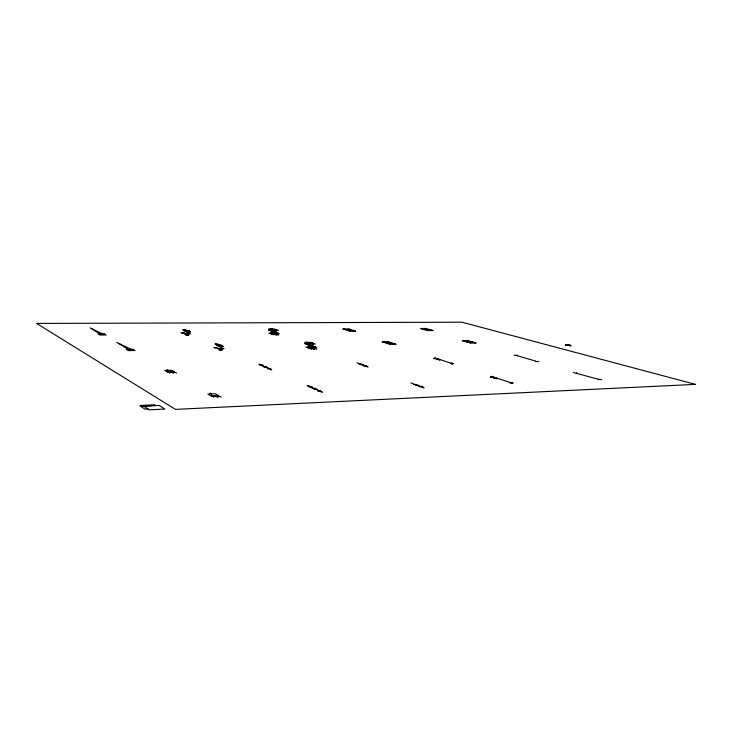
<?xml version="1.0" encoding="UTF-8"?>
<svg xmlns="http://www.w3.org/2000/svg" width="732" height="732" viewBox="0 0 732 732"><rect width="100%" height="100%" fill="white"/><g stroke="black" fill="none" stroke-linecap="round" stroke-linejoin="round"><path stroke-width="1.1" d="M598.337 379.798L598.419 379.268L573.403 372.551M169.513 373.164L169.632 372.423M576.551 372.927L576.688 372.432M492.572 376.76L491.886 376.953L494.768 377.474M535.668 361.599L538.889 361.507M187.099 334.268L187.932 334.131L184.922 333.938L187.95 334.103L186.084 333.765M514.093 355.331L517.268 355.249M189.542 331.12L189.021 331.212L189.579 331.084M496.781 378.755L498.153 378.581M439.255 359.961C442.586 359.595 435.43 359.073 439.539 359.787M436.345 359.009C439.593 358.589 432.484 358.158 436.72 358.836M276.833 334.423L272.67 334.405L268.964 333.179L274.097 333.133L276.87 334.195L271.499 334.14L278.855 334.936M495.939 377.858L495.271 378.078L497.065 378.536M184.995 333.865L185.782 333.765M270.886 329.217L274.985 329.308L278.444 330.461L273.42 330.498L270.776 329.501L275.937 329.537L268.818 328.769M438.129 359.293L436.848 359.147M435.266 358.332L433.911 358.204M222.153 349.942L220.222 350.271L218.923 349.695L222.153 349.942C212.005 347.636 224.065 348.771 220.204 349.072M223.233 346.373L221.339 346.693L220.067 346.135L223.233 346.373C213.351 344.113 225.145 345.284 221.32 345.531M216.992 347.645L215.071 347.965L213.808 347.398L218.914 348.496M218.163 344.159L215.034 343.912L220.048 344.982M188.7 335.018L186.816 335.302L185.681 334.789L188.7 335.018L184.199 333.014L181.207 332.786L184.199 333.014M190.329 331.962L188.481 332.227L187.365 331.733L190.329 331.962L185.891 330.013L182.954 329.793L185.891 330.013M452.943 363.813C454.243 363.713 447.838 363.502 452.852 363.813L434.588 357.866M510.396 382.534C507.34 383.348 518.036 383.44 510.396 382.534L491.154 376.294M148.065 409.023L144.927 409.179L139.913 405.848L143.015 405.711L149.282 409.801L164.837 409.06L159.082 405.427L143.692 406.123M438.532 359.238L439.566 359.531M187.346 330.745C186.276 330.654 192.168 331.184 187.749 330.745M435.613 358.287L436.629 358.579M211.045 395.82L218.502 395.509L215.3 393.779L207.879 394.081L211.045 395.82A4.063 0.86 3 0 0 216.379 396.534L218.026 397.421M493.643 378.343L495.637 378.27M490.266 377.245L492.261 377.172M188.755 331.23L186.788 331.02L188.655 331.23M167.399 371.911L174.362 371.71L171.691 370.273L164.764 370.465L167.399 371.911A3.733 0.714 2.7 0 0 172.221 372.542A3.733 0.714 2.7 0 0 174.362 371.71M433.49 358.653L435.403 358.607M436.382 359.595L438.303 359.549M451.113 363.218C450.363 363.163 456.054 363.786 451.214 363.218M221.037 348.761L223.992 348.707L216.324 345.321L219.28 345.303M308.895 348.286L314.275 348.194A3.065 0.503 4.2 0 1 313.049 348.789A3.065 0.503 4.2 0 1 308.895 348.286L306.013 347.197L311.375 347.105L314.275 348.194M466.43 341.853L471.884 341.771M389.854 344.324L395.884 344.223L388.189 341.725L382.205 341.817L389.854 344.324L388.189 341.725M470.539 343.043L476.001 342.96L467.812 340.59L462.368 340.673L470.539 343.043L467.812 340.59M307.202 343.015L312.436 342.942L315.272 343.985L310.029 344.067L307.202 343.015A2.974 0.476 4.2 0 1 308.41 342.466A2.974 0.476 4.2 0 1 312.436 342.942M349.786 331.203L355.596 331.157L348.771 328.942L343.006 328.979L349.786 331.203L348.771 328.942M427.708 330.59L433.015 330.544L425.704 328.439L420.442 328.476L427.708 330.59L425.704 328.439M187.84 334.002L190.649 333.975L183.942 331.01L186.66 330.965M424.057 329.528L429.345 329.492M311.914 388.28L315.245 388.344M313.131 388.82L316.471 388.884M314.339 389.378L317.679 389.442M186.797 334.268L184.995 334.012M413.653 384.492L416.709 384.556M415.63 385.242L418.686 385.316M360.785 364.756L363.658 364.838M262.733 366.485L265.835 366.567M263.758 366.942L266.86 367.016M264.764 367.409L267.885 367.491M359.11 364.115L361.974 364.197M310.514 345.98L313.204 346.071M307.98 345.019L310.661 345.111M309.343 345.531L312.024 345.614M271.535 331.413L274.079 331.505M272.469 331.761L275.012 331.852M273.585 332.182L276.129 332.273M490.513 376.696L491.968 376.852M493.88 377.794L495.335 377.95M598.419 379.268L601.667 379.661M420.442 328.476L433.015 330.544M462.368 340.673L476.001 342.96M343.006 328.979L355.596 331.157M382.205 341.817L395.884 344.223M304.805 342.109L307.047 342.613M314.458 348.624L316.791 349.155M174.179 372.295L176.659 372.991M516.984 355.67L535.906 361.151M218.438 396.213L221.265 397.037M270.95 328.641L273.439 329.556M275.937 330.48L276.275 330.599A4.236 0.631 3.9 0 1 276.312 331.157L271.169 332.456A4.291 0.65 3.9 0 0 271.188 333.023L271.535 333.152M307.001 341.945L308.41 342.466M312.656 344.022L313.04 344.168A4.502 0.723 4.2 0 1 313.214 344.809L308.145 346.346A4.566 0.741 4.2 0 0 308.309 347.005L308.694 347.151M270.73 330.681L276.659 332.886M307.266 344.296L314.001 346.803M356.96 362.816L364.875 365.771M410.972 382.946L420.278 386.414M274.079 334.112L276.659 335.082M313.058 348.789L314.531 349.347M261.699 365.378L268.827 368.525M310.514 386.954L318.969 390.687M90.027 327.872L102.755 333.938M116.708 342.366L131.184 349.329M166.914 369.651L168.232 370.365M170.885 371.81L173.594 373.274M210.02 393.075L211.594 393.926M118.794 343.509L127.954 349.384M91.848 328.86L99.689 333.966M310.158 342.064L310.46 342.567M310.935 348.688L311.256 349.228M273.365 334.497L273.558 334.963M213.561 396.424L213.598 397.32M218.502 395.509A4.063 0.86 3 0 1 216.379 396.534M695.4 384.382L175.451 409.38L36.6 323.425L461.993 322.199L695.4 384.382M154.397 404.805L140.91 405.418L142.017 406.141L155.523 405.528L154.397 404.805M320.525 390.623L317.413 390.751L322.419 392.215L320.525 390.623M421.659 386.359L418.887 386.478L424.066 387.832L421.659 386.359M312.061 386.889L308.968 387.008L307.202 385.49L312.061 386.889M366.192 365.735L363.557 365.808L368.095 366.97L366.192 365.735M270.291 368.489L267.354 368.571L271.728 369.806L270.291 368.489M263.154 365.341L260.244 365.414L258.899 364.143L263.154 365.341M566.824 344.818L565.424 344.836L570.841 345.861L566.824 344.818M569.652 345.138L565.269 345.22L570.978 345.486L569.652 345.138M132.803 349.31L126.334 349.411L128.539 350.619L135.036 350.509L132.803 349.31M315.254 346.785L312.747 346.822L316.736 347.828L315.254 346.785M308.511 344.278L306.022 344.315L304.613 343.308L308.511 344.278M104.273 333.929L98.161 333.984L100.074 335.027L106.222 334.982L104.273 333.929M277.858 332.877L275.461 332.895L279.075 333.783L277.858 332.877M271.92 330.672L269.541 330.69L268.397 329.803L271.92 330.672"/></g></svg>
